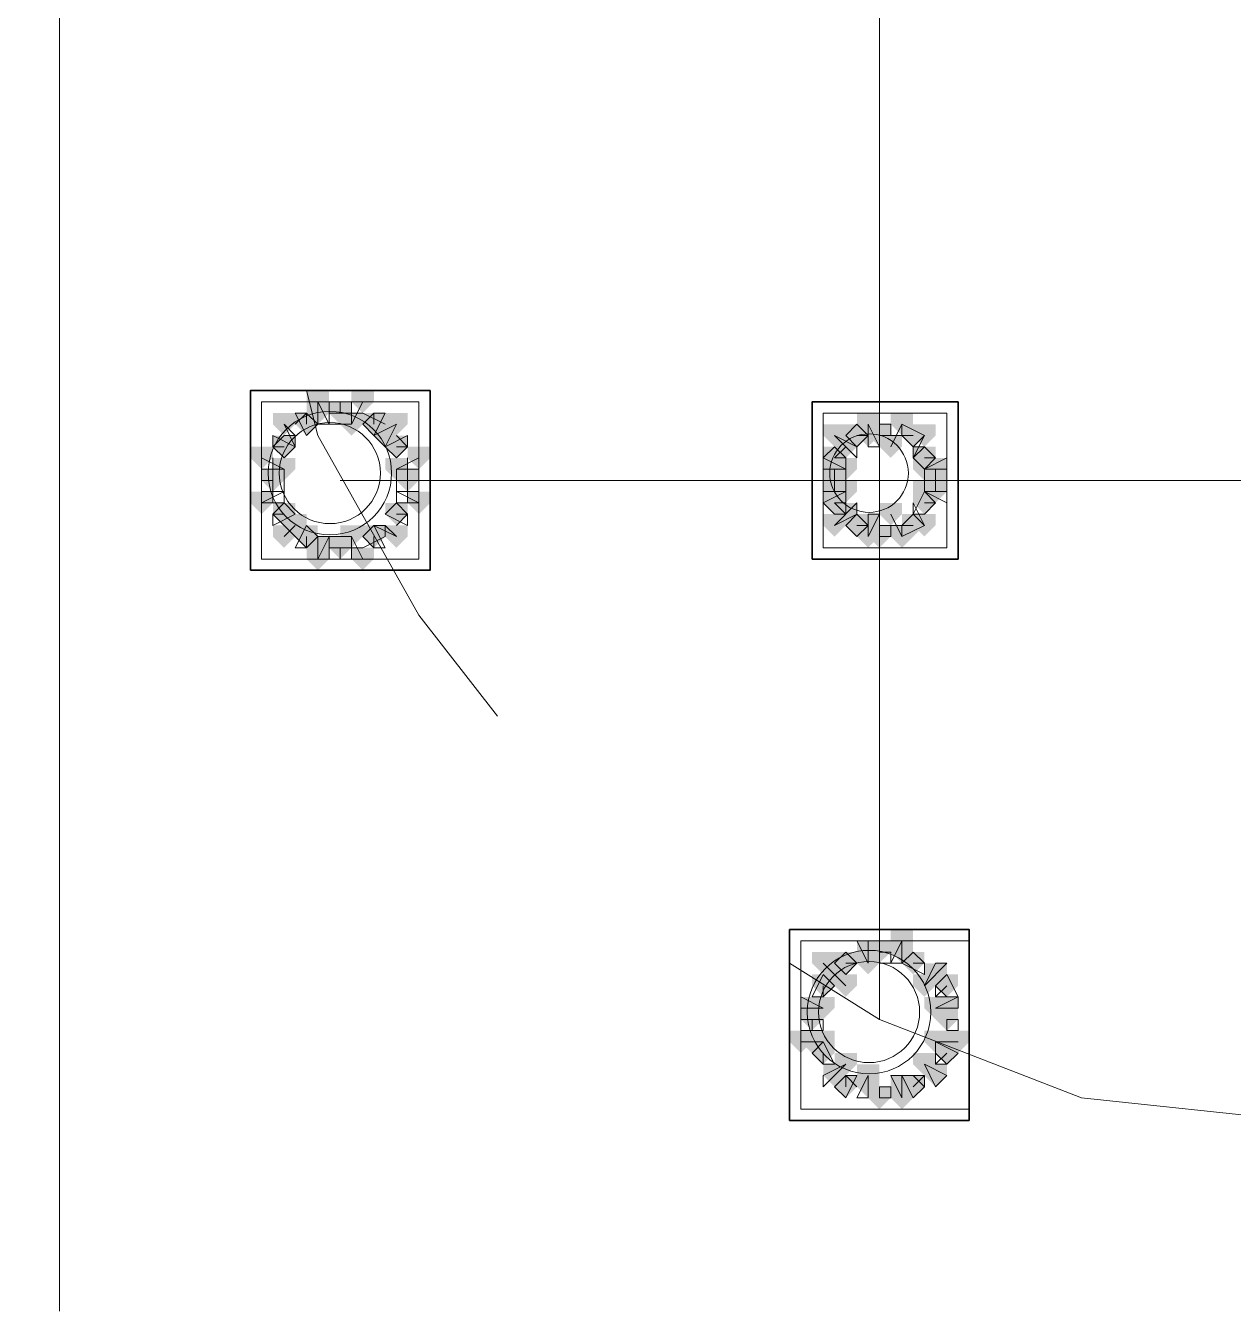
# Model space of a CAD drawing. Header units: millimetres. Extents: x 2315 to 4619, y 1334 to 1897.
# Drawn here: x 3982.87 to 3989.43, y 1534.67 to 1541.67 of the extents above; entities that cross this region are included whole.
import ezdxf

# ---------------------------------------------------------------- set-up
doc = ezdxf.new("R2010")
doc.units = ezdxf.units.MM
doc.linetypes.add('PDF_IMPORT', pattern=[1, 0.8, -0.2])
for name, color, linetype, true_color in [('PDF_10', 7, 'Continuous', 0x00b85c), ('PDF_AXIS', 7, 'Continuous', 0x00b85c), ('PDF_柱构件', 7, 'Continuous', 0x00b85c), ('PDF_转运站初步方案', 7, 'Continuous', 0x00b85c)]:
    doc.layers.add(name, color=color, linetype=linetype, true_color=true_color)
doc.layers.add('PDF_中心线层', color=1, linetype='Continuous')
doc.layers.add('PDF_粗实线层', color=7, linetype='Continuous')

msp = doc.modelspace()

# ---------------------------------------------------------------- hatches: boundary and pattern name
at = {"layer": 'PDF_10', "transparency": 33554559}
for points in [[(3984.5755, 1539.6195), (3984.5144, 1539.6195), (3984.5144, 1539.5584), (3984.5755, 1539.4974), (3984.6366, 1539.5584), (3984.6366, 1539.6195)], [(3984.5755, 1539.6195), (3984.5144, 1539.6195), (3984.5144, 1539.5584), (3984.5755, 1539.4974), (3984.6366, 1539.5584), (3984.6366, 1539.6195)], [(3984.3923, 1539.5584), (3984.3312, 1539.5584), (3984.3312, 1539.4974), (3984.3923, 1539.4363), (3984.4534, 1539.4974), (3984.4534, 1539.5584)], [(3984.3923, 1539.5584), (3984.3312, 1539.5584), (3984.3312, 1539.4974), (3984.3923, 1539.4363), (3984.4534, 1539.4974), (3984.4534, 1539.5584)], [(3984.7588, 1539.5584), (3984.6977, 1539.5584), (3984.6977, 1539.4974), (3984.7588, 1539.4363), (3984.8198, 1539.4974), (3984.8198, 1539.5584)], [(3984.7588, 1539.5584), (3984.6977, 1539.5584), (3984.6977, 1539.4974), (3984.7588, 1539.4363), (3984.8198, 1539.4974), (3984.8198, 1539.5584)], [(3987.3852, 1539.4974), (3987.3242, 1539.4974), (3987.3242, 1539.4363), (3987.3852, 1539.3752), (3987.4463, 1539.4363), (3987.4463, 1539.4974)], [(3987.3852, 1539.4974), (3987.3242, 1539.4974), (3987.3242, 1539.4363), (3987.3852, 1539.3752), (3987.4463, 1539.4363), (3987.4463, 1539.4974)], [(3987.3852, 1539.4974), (3987.3242, 1539.4974), (3987.3242, 1539.4363), (3987.3852, 1539.3752), (3987.4463, 1539.4363), (3987.4463, 1539.4974)], [(3987.5074, 1539.4974), (3987.4463, 1539.4974), (3987.4463, 1539.4363), (3987.5074, 1539.3752), (3987.5685, 1539.4363), (3987.5685, 1539.4974)], [(3987.5074, 1539.4974), (3987.4463, 1539.4974), (3987.4463, 1539.4363), (3987.5074, 1539.3752), (3987.5685, 1539.4363), (3987.5685, 1539.4974)], [(3987.6907, 1539.4974), (3987.6296, 1539.4974), (3987.6296, 1539.4363), (3987.6907, 1539.3752), (3987.7517, 1539.4363), (3987.7517, 1539.4974)], [(3987.6907, 1539.4974), (3987.6296, 1539.4974), (3987.6296, 1539.4363), (3987.6907, 1539.3752), (3987.7517, 1539.4363), (3987.7517, 1539.4974)], [(3984.2701, 1539.4363), (3984.209, 1539.4363), (3984.209, 1539.3752), (3984.2701, 1539.3141), (3984.3312, 1539.3752), (3984.3312, 1539.4363)], [(3984.2701, 1539.4363), (3984.209, 1539.4363), (3984.209, 1539.3752), (3984.2701, 1539.3141), (3984.3312, 1539.3752), (3984.3312, 1539.4363)], [(3984.8809, 1539.4363), (3984.8198, 1539.4363), (3984.8198, 1539.3752), (3984.8809, 1539.3141), (3984.942, 1539.3752), (3984.942, 1539.4363)], [(3984.8809, 1539.4363), (3984.8198, 1539.4363), (3984.8198, 1539.3752), (3984.8809, 1539.3141), (3984.942, 1539.3752), (3984.942, 1539.4363)], [(3987.2631, 1539.3752), (3987.202, 1539.3752), (3987.202, 1539.3141), (3987.2631, 1539.253), (3987.3242, 1539.3141), (3987.3242, 1539.3752)], [(3987.2631, 1539.3752), (3987.202, 1539.3752), (3987.202, 1539.3141), (3987.2631, 1539.253), (3987.3242, 1539.3141), (3987.3242, 1539.3752)], [(3987.7517, 1539.3752), (3987.6907, 1539.3752), (3987.6907, 1539.3141), (3987.7517, 1539.253), (3987.8128, 1539.3141), (3987.8128, 1539.3752)], [(3987.7517, 1539.3752), (3987.6907, 1539.3752), (3987.6907, 1539.3141), (3987.7517, 1539.253), (3987.8128, 1539.3141), (3987.8128, 1539.3752)], [(3984.209, 1539.253), (3984.1479, 1539.253), (3984.1479, 1539.192), (3984.209, 1539.1309), (3984.2701, 1539.192), (3984.2701, 1539.253)], [(3984.209, 1539.253), (3984.1479, 1539.253), (3984.1479, 1539.192), (3984.209, 1539.1309), (3984.2701, 1539.192), (3984.2701, 1539.253)], [(3984.942, 1539.253), (3984.8809, 1539.253), (3984.8809, 1539.192), (3984.942, 1539.1309), (3985.0031, 1539.192), (3985.0031, 1539.253)], [(3984.942, 1539.253), (3984.8809, 1539.253), (3984.8809, 1539.192), (3984.942, 1539.1309), (3985.0031, 1539.192), (3985.0031, 1539.253)], [(3984.942, 1539.253), (3984.8809, 1539.253), (3984.8809, 1539.192), (3984.942, 1539.1309), (3985.0031, 1539.192), (3985.0031, 1539.253)], [(3987.2631, 1539.253), (3987.202, 1539.253), (3987.202, 1539.192), (3987.2631, 1539.1309), (3987.3242, 1539.192), (3987.3242, 1539.253)], [(3987.2631, 1539.253), (3987.202, 1539.253), (3987.202, 1539.192), (3987.2631, 1539.1309), (3987.3242, 1539.192), (3987.3242, 1539.253)], [(3987.8128, 1539.253), (3987.7517, 1539.253), (3987.7517, 1539.192), (3987.8128, 1539.1309), (3987.8739, 1539.192), (3987.8739, 1539.253)], [(3987.8128, 1539.253), (3987.7517, 1539.253), (3987.7517, 1539.192), (3987.8128, 1539.1309), (3987.8739, 1539.192), (3987.8739, 1539.253)], [(3987.2631, 1539.1309), (3987.202, 1539.1309), (3987.202, 1539.0698), (3987.2631, 1539.0087), (3987.3242, 1539.0698), (3987.3242, 1539.1309)], [(3987.2631, 1539.1309), (3987.202, 1539.1309), (3987.202, 1539.0698), (3987.2631, 1539.0087), (3987.3242, 1539.0698), (3987.3242, 1539.1309)], [(3987.7517, 1539.1309), (3987.6907, 1539.1309), (3987.6907, 1539.0698), (3987.7517, 1539.0087), (3987.8128, 1539.0698), (3987.8128, 1539.1309)], [(3987.7517, 1539.1309), (3987.6907, 1539.1309), (3987.6907, 1539.0698), (3987.7517, 1539.0087), (3987.8128, 1539.0698), (3987.8128, 1539.1309)], [(3984.2701, 1539.0698), (3984.209, 1539.0698), (3984.209, 1539.0087), (3984.2701, 1538.9476), (3984.3312, 1539.0087), (3984.3312, 1539.0698)], [(3984.2701, 1539.0698), (3984.209, 1539.0698), (3984.209, 1539.0087), (3984.2701, 1538.9476), (3984.3312, 1539.0087), (3984.3312, 1539.0698)], [(3984.8809, 1539.0698), (3984.8198, 1539.0698), (3984.8198, 1539.0087), (3984.8809, 1538.9476), (3984.942, 1539.0087), (3984.942, 1539.0698)], [(3984.8809, 1539.0698), (3984.8198, 1539.0698), (3984.8198, 1539.0087), (3984.8809, 1538.9476), (3984.942, 1539.0087), (3984.942, 1539.0698)], [(3987.3852, 1539.0087), (3987.3242, 1539.0087), (3987.3242, 1538.9476), (3987.3852, 1538.8866), (3987.4463, 1538.9476), (3987.4463, 1539.0087)], [(3987.3852, 1539.0087), (3987.3242, 1539.0087), (3987.3242, 1538.9476), (3987.3852, 1538.8866), (3987.4463, 1538.9476), (3987.4463, 1539.0087)], [(3987.3852, 1539.0087), (3987.3242, 1539.0087), (3987.3242, 1538.9476), (3987.3852, 1538.8866), (3987.4463, 1538.9476), (3987.4463, 1539.0087)], [(3987.6907, 1539.0087), (3987.6296, 1539.0087), (3987.6296, 1538.9476), (3987.6907, 1538.8866), (3987.7517, 1538.9476), (3987.7517, 1539.0087)], [(3987.6907, 1539.0087), (3987.6296, 1539.0087), (3987.6296, 1538.9476), (3987.6907, 1538.8866), (3987.7517, 1538.9476), (3987.7517, 1539.0087)], [(3984.3923, 1538.9476), (3984.3312, 1538.9476), (3984.3312, 1538.8866), (3984.3923, 1538.8255), (3984.4534, 1538.8866), (3984.4534, 1538.9476)], [(3984.3923, 1538.9476), (3984.3312, 1538.9476), (3984.3312, 1538.8866), (3984.3923, 1538.8255), (3984.4534, 1538.8866), (3984.4534, 1538.9476)], [(3984.7588, 1538.9476), (3984.6977, 1538.9476), (3984.6977, 1538.8866), (3984.7588, 1538.8255), (3984.8198, 1538.8866), (3984.8198, 1538.9476)], [(3984.7588, 1538.9476), (3984.6977, 1538.9476), (3984.6977, 1538.8866), (3984.7588, 1538.8255), (3984.8198, 1538.8866), (3984.8198, 1538.9476)], [(3987.5074, 1538.9476), (3987.4463, 1538.9476), (3987.4463, 1538.8866), (3987.5074, 1538.8255), (3987.5685, 1538.8866), (3987.5685, 1538.9476)], [(3987.5074, 1538.9476), (3987.4463, 1538.9476), (3987.4463, 1538.8866), (3987.5074, 1538.8255), (3987.5685, 1538.8866), (3987.5685, 1538.9476)], [(3984.5755, 1538.8866), (3984.5144, 1538.8866), (3984.5144, 1538.8255), (3984.5755, 1538.7644), (3984.6366, 1538.8255), (3984.6366, 1538.8866)], [(3984.5755, 1538.8866), (3984.5144, 1538.8866), (3984.5144, 1538.8255), (3984.5755, 1538.7644), (3984.6366, 1538.8255), (3984.6366, 1538.8866)], [(3987.5074, 1536.6876), (3987.4463, 1536.6876), (3987.4463, 1536.6265), (3987.5074, 1536.5655), (3987.5685, 1536.6265), (3987.5685, 1536.6876)], [(3987.5074, 1536.6876), (3987.4463, 1536.6876), (3987.4463, 1536.6265), (3987.5074, 1536.5655), (3987.5685, 1536.6265), (3987.5685, 1536.6876)], [(3987.3242, 1536.6265), (3987.2631, 1536.6265), (3987.2631, 1536.5655), (3987.3242, 1536.5044), (3987.3852, 1536.5655), (3987.3852, 1536.6265)], [(3987.3242, 1536.6265), (3987.2631, 1536.6265), (3987.2631, 1536.5655), (3987.3242, 1536.5044), (3987.3852, 1536.5655), (3987.3852, 1536.6265)], [(3987.3242, 1536.6265), (3987.2631, 1536.6265), (3987.2631, 1536.5655), (3987.3242, 1536.5044), (3987.3852, 1536.5655), (3987.3852, 1536.6265)], [(3987.6907, 1536.6265), (3987.6296, 1536.6265), (3987.6296, 1536.5655), (3987.6907, 1536.5044), (3987.7517, 1536.5655), (3987.7517, 1536.6265)], [(3987.6907, 1536.6265), (3987.6296, 1536.6265), (3987.6296, 1536.5655), (3987.6907, 1536.5044), (3987.7517, 1536.5655), (3987.7517, 1536.6265)], [(3987.202, 1536.5044), (3987.1409, 1536.5044), (3987.1409, 1536.4433), (3987.202, 1536.3822), (3987.2631, 1536.4433), (3987.2631, 1536.5044)], [(3987.202, 1536.5044), (3987.1409, 1536.5044), (3987.1409, 1536.4433), (3987.202, 1536.3822), (3987.2631, 1536.4433), (3987.2631, 1536.5044)], [(3987.8739, 1536.5044), (3987.8128, 1536.5044), (3987.8128, 1536.4433), (3987.8739, 1536.3822), (3987.935, 1536.4433), (3987.935, 1536.5044)], [(3987.8739, 1536.5044), (3987.8128, 1536.5044), (3987.8128, 1536.4433), (3987.8739, 1536.3822), (3987.935, 1536.4433), (3987.935, 1536.5044)], [(3987.1409, 1536.3211), (3987.0798, 1536.3211), (3987.0798, 1536.2601), (3987.1409, 1536.199), (3987.202, 1536.2601), (3987.202, 1536.3211)], [(3987.1409, 1536.3211), (3987.0798, 1536.3211), (3987.0798, 1536.2601), (3987.1409, 1536.199), (3987.202, 1536.2601), (3987.202, 1536.3211)], [(3987.8739, 1536.3211), (3987.8128, 1536.3211), (3987.8128, 1536.2601), (3987.8739, 1536.199), (3987.935, 1536.2601), (3987.935, 1536.3211)], [(3987.8739, 1536.3211), (3987.8128, 1536.3211), (3987.8128, 1536.2601), (3987.8739, 1536.199), (3987.935, 1536.2601), (3987.935, 1536.3211)], [(3987.202, 1536.1379), (3987.1409, 1536.1379), (3987.1409, 1536.0768), (3987.202, 1536.0157), (3987.2631, 1536.0768), (3987.2631, 1536.1379)], [(3987.202, 1536.1379), (3987.1409, 1536.1379), (3987.1409, 1536.0768), (3987.202, 1536.0157), (3987.2631, 1536.0768), (3987.2631, 1536.1379)], [(3987.8739, 1536.1379), (3987.8128, 1536.1379), (3987.8128, 1536.0768), (3987.8739, 1536.0157), (3987.935, 1536.0768), (3987.935, 1536.1379)], [(3987.8739, 1536.1379), (3987.8128, 1536.1379), (3987.8128, 1536.0768), (3987.8739, 1536.0157), (3987.935, 1536.0768), (3987.935, 1536.1379)], [(3987.3242, 1535.9547), (3987.2631, 1535.9547), (3987.2631, 1535.8936), (3987.3242, 1535.8325), (3987.3852, 1535.8936), (3987.3852, 1535.9547)], [(3987.3242, 1535.9547), (3987.2631, 1535.9547), (3987.2631, 1535.8936), (3987.3242, 1535.8325), (3987.3852, 1535.8936), (3987.3852, 1535.9547)], [(3987.6907, 1535.9547), (3987.6296, 1535.9547), (3987.6296, 1535.8936), (3987.6907, 1535.8325), (3987.7517, 1535.8936), (3987.7517, 1535.9547)], [(3987.6907, 1535.9547), (3987.6296, 1535.9547), (3987.6296, 1535.8936), (3987.6907, 1535.8325), (3987.7517, 1535.8936), (3987.7517, 1535.9547)], [(3987.5074, 1535.8936), (3987.4463, 1535.8936), (3987.4463, 1535.8325), (3987.5074, 1535.7714), (3987.5685, 1535.8325), (3987.5685, 1535.8936)], [(3987.5074, 1535.8936), (3987.4463, 1535.8936), (3987.4463, 1535.8325), (3987.5074, 1535.7714), (3987.5685, 1535.8325), (3987.5685, 1535.8936)]]:
    msp.add_hatch(color=256, dxfattribs=at).paths.add_polyline_path(points)
at = {"layer": 'PDF_柱构件', "transparency": 33554559}
for points in [[(3984.4534, 1539.6806), (3984.3923, 1539.6806), (3984.3923, 1539.6195), (3984.4534, 1539.5584), (3984.5144, 1539.6195), (3984.5144, 1539.6806)], [(3984.4534, 1539.6195), (3984.3923, 1539.6195), (3984.3923, 1539.5584), (3984.4534, 1539.4974), (3984.5144, 1539.5584), (3984.5144, 1539.6195)], [(3984.6977, 1539.6806), (3984.6366, 1539.6806), (3984.6366, 1539.6195), (3984.6977, 1539.5584), (3984.7588, 1539.6195), (3984.7588, 1539.6806)], [(3984.2701, 1539.5584), (3984.209, 1539.5584), (3984.209, 1539.4974), (3984.2701, 1539.4363), (3984.3312, 1539.4974), (3984.3312, 1539.5584)], [(3984.6366, 1539.5584), (3984.5755, 1539.5584), (3984.5755, 1539.4974), (3984.6366, 1539.4363), (3984.6977, 1539.4974), (3984.6977, 1539.5584)], [(3984.8809, 1539.5584), (3984.8198, 1539.5584), (3984.8198, 1539.4974), (3984.8809, 1539.4363), (3984.942, 1539.4974), (3984.942, 1539.5584)], [(3987.4463, 1539.5584), (3987.3852, 1539.5584), (3987.3852, 1539.4974), (3987.4463, 1539.4363), (3987.5074, 1539.4974), (3987.5074, 1539.5584)], [(3987.6296, 1539.5584), (3987.5685, 1539.5584), (3987.5685, 1539.4974), (3987.6296, 1539.4363), (3987.6907, 1539.4974), (3987.6907, 1539.5584)], [(3984.8198, 1539.4974), (3984.7588, 1539.4974), (3984.7588, 1539.4363), (3984.8198, 1539.3752), (3984.8809, 1539.4363), (3984.8809, 1539.4974)], [(3987.2631, 1539.4974), (3987.202, 1539.4974), (3987.202, 1539.4363), (3987.2631, 1539.3752), (3987.3242, 1539.4363), (3987.3242, 1539.4974)], [(3987.4463, 1539.4974), (3987.3852, 1539.4974), (3987.3852, 1539.4363), (3987.4463, 1539.3752), (3987.5074, 1539.4363), (3987.5074, 1539.4974)], [(3987.7517, 1539.4974), (3987.6907, 1539.4974), (3987.6907, 1539.4363), (3987.7517, 1539.3752), (3987.8128, 1539.4363), (3987.8128, 1539.4974)], [(3987.3242, 1539.4363), (3987.2631, 1539.4363), (3987.2631, 1539.3752), (3987.3242, 1539.3141), (3987.3852, 1539.3752), (3987.3852, 1539.4363)], [(3987.5685, 1539.4363), (3987.5074, 1539.4363), (3987.5074, 1539.3752), (3987.5685, 1539.3141), (3987.6296, 1539.3752), (3987.6296, 1539.4363)], [(3984.1479, 1539.3752), (3984.0869, 1539.3752), (3984.0869, 1539.3141), (3984.1479, 1539.253), (3984.209, 1539.3141), (3984.209, 1539.3752)], [(3985.0031, 1539.3752), (3984.942, 1539.3752), (3984.942, 1539.3141), (3985.0031, 1539.253), (3985.0642, 1539.3141), (3985.0642, 1539.3752)], [(3984.2701, 1539.3141), (3984.209, 1539.3141), (3984.209, 1539.253), (3984.2701, 1539.192), (3984.3312, 1539.253), (3984.3312, 1539.3141)], [(3984.8809, 1539.3141), (3984.8198, 1539.3141), (3984.8198, 1539.253), (3984.8809, 1539.192), (3984.942, 1539.253), (3984.942, 1539.3141)], [(3987.2631, 1539.3141), (3987.202, 1539.3141), (3987.202, 1539.253), (3987.2631, 1539.192), (3987.3242, 1539.253), (3987.3242, 1539.3141)], [(3987.3242, 1539.3141), (3987.2631, 1539.3141), (3987.2631, 1539.253), (3987.3242, 1539.192), (3987.3852, 1539.253), (3987.3852, 1539.3141)], [(3987.7517, 1539.3141), (3987.6907, 1539.3141), (3987.6907, 1539.253), (3987.7517, 1539.192), (3987.8128, 1539.253), (3987.8128, 1539.3141)], [(3987.8128, 1539.3141), (3987.7517, 1539.3141), (3987.7517, 1539.253), (3987.8128, 1539.192), (3987.8739, 1539.253), (3987.8739, 1539.3141)], [(3984.1479, 1539.1309), (3984.0869, 1539.1309), (3984.0869, 1539.0698), (3984.1479, 1539.0087), (3984.209, 1539.0698), (3984.209, 1539.1309)], [(3985.0031, 1539.1309), (3984.942, 1539.1309), (3984.942, 1539.0698), (3985.0031, 1539.0087), (3985.0642, 1539.0698), (3985.0642, 1539.1309)], [(3987.2631, 1539.192), (3987.202, 1539.192), (3987.202, 1539.1309), (3987.2631, 1539.0698), (3987.3242, 1539.1309), (3987.3242, 1539.192)], [(3987.3242, 1539.192), (3987.2631, 1539.192), (3987.2631, 1539.1309), (3987.3242, 1539.0698), (3987.3852, 1539.1309), (3987.3852, 1539.192)], [(3987.7517, 1539.192), (3987.6907, 1539.192), (3987.6907, 1539.1309), (3987.7517, 1539.0698), (3987.8128, 1539.1309), (3987.8128, 1539.192)], [(3987.8128, 1539.192), (3987.7517, 1539.192), (3987.7517, 1539.1309), (3987.8128, 1539.0698), (3987.8739, 1539.1309), (3987.8739, 1539.192)], [(3987.3242, 1539.0698), (3987.2631, 1539.0698), (3987.2631, 1539.0087), (3987.3242, 1538.9476), (3987.3852, 1539.0087), (3987.3852, 1539.0698)], [(3987.5685, 1539.0698), (3987.5074, 1539.0698), (3987.5074, 1539.0087), (3987.5685, 1538.9476), (3987.6296, 1539.0087), (3987.6296, 1539.0698)], [(3984.3312, 1539.0087), (3984.2701, 1539.0087), (3984.2701, 1538.9476), (3984.3312, 1538.8866), (3984.3923, 1538.9476), (3984.3923, 1539.0087)], [(3987.2631, 1539.0087), (3987.202, 1539.0087), (3987.202, 1538.9476), (3987.2631, 1538.8866), (3987.3242, 1538.9476), (3987.3242, 1539.0087)], [(3987.4463, 1539.0087), (3987.3852, 1539.0087), (3987.3852, 1538.9476), (3987.4463, 1538.8866), (3987.5074, 1538.9476), (3987.5074, 1539.0087)], [(3987.7517, 1539.0087), (3987.6907, 1539.0087), (3987.6907, 1538.9476), (3987.7517, 1538.8866), (3987.8128, 1538.9476), (3987.8128, 1539.0087)], [(3984.2701, 1538.9476), (3984.209, 1538.9476), (3984.209, 1538.8866), (3984.2701, 1538.8255), (3984.3312, 1538.8866), (3984.3312, 1538.9476)], [(3984.6366, 1538.9476), (3984.5755, 1538.9476), (3984.5755, 1538.8866), (3984.6366, 1538.8255), (3984.6977, 1538.8866), (3984.6977, 1538.9476)], [(3984.8809, 1538.9476), (3984.8198, 1538.9476), (3984.8198, 1538.8866), (3984.8809, 1538.8255), (3984.942, 1538.8866), (3984.942, 1538.9476)], [(3987.4463, 1538.9476), (3987.3852, 1538.9476), (3987.3852, 1538.8866), (3987.4463, 1538.8255), (3987.5074, 1538.8866), (3987.5074, 1538.9476)], [(3987.6296, 1538.9476), (3987.5685, 1538.9476), (3987.5685, 1538.8866), (3987.6296, 1538.8255), (3987.6907, 1538.8866), (3987.6907, 1538.9476)], [(3984.4534, 1538.8866), (3984.3923, 1538.8866), (3984.3923, 1538.8255), (3984.4534, 1538.7644), (3984.5144, 1538.8255), (3984.5144, 1538.8866)], [(3984.4534, 1538.8255), (3984.3923, 1538.8255), (3984.3923, 1538.7644), (3984.4534, 1538.7033), (3984.5144, 1538.7644), (3984.5144, 1538.8255)], [(3984.6977, 1538.8255), (3984.6366, 1538.8255), (3984.6366, 1538.7644), (3984.6977, 1538.7033), (3984.7588, 1538.7644), (3984.7588, 1538.8255)], [(3987.6296, 1536.7487), (3987.5685, 1536.7487), (3987.5685, 1536.6876), (3987.6296, 1536.6265), (3987.6907, 1536.6876), (3987.6907, 1536.7487)], [(3987.4463, 1536.6876), (3987.3852, 1536.6876), (3987.3852, 1536.6265), (3987.4463, 1536.5655), (3987.5074, 1536.6265), (3987.5074, 1536.6876)], [(3987.6296, 1536.6876), (3987.5685, 1536.6876), (3987.5685, 1536.6265), (3987.6296, 1536.5655), (3987.6907, 1536.6265), (3987.6907, 1536.6876)], [(3987.202, 1536.6265), (3987.1409, 1536.6265), (3987.1409, 1536.5655), (3987.202, 1536.5044), (3987.2631, 1536.5655), (3987.2631, 1536.6265)], [(3987.4463, 1536.6265), (3987.3852, 1536.6265), (3987.3852, 1536.5655), (3987.4463, 1536.5044), (3987.5074, 1536.5655), (3987.5074, 1536.6265)], [(3987.2631, 1536.5655), (3987.202, 1536.5655), (3987.202, 1536.5044), (3987.2631, 1536.4433), (3987.3242, 1536.5044), (3987.3242, 1536.5655)], [(3987.8128, 1536.5655), (3987.7517, 1536.5655), (3987.7517, 1536.5044), (3987.8128, 1536.4433), (3987.8739, 1536.5044), (3987.8739, 1536.5655)], [(3987.3242, 1536.5044), (3987.2631, 1536.5044), (3987.2631, 1536.4433), (3987.3242, 1536.3822), (3987.3852, 1536.4433), (3987.3852, 1536.5044)], [(3987.7517, 1536.5044), (3987.6907, 1536.5044), (3987.6907, 1536.4433), (3987.7517, 1536.3822), (3987.8128, 1536.4433), (3987.8128, 1536.5044)], [(3987.1409, 1536.3822), (3987.0798, 1536.3822), (3987.0798, 1536.3211), (3987.1409, 1536.2601), (3987.202, 1536.3211), (3987.202, 1536.3822)], [(3987.202, 1536.3822), (3987.1409, 1536.3822), (3987.1409, 1536.3211), (3987.202, 1536.2601), (3987.2631, 1536.3211), (3987.2631, 1536.3822)], [(3987.8128, 1536.3822), (3987.7517, 1536.3822), (3987.7517, 1536.3211), (3987.8128, 1536.2601), (3987.8739, 1536.3211), (3987.8739, 1536.3822)], [(3987.8739, 1536.3822), (3987.8128, 1536.3822), (3987.8128, 1536.3211), (3987.8739, 1536.2601), (3987.935, 1536.3211), (3987.935, 1536.3822)], [(3987.0798, 1536.199), (3987.0188, 1536.199), (3987.0188, 1536.1379), (3987.0798, 1536.0768), (3987.1409, 1536.1379), (3987.1409, 1536.199)], [(3987.1409, 1536.199), (3987.0798, 1536.199), (3987.0798, 1536.1379), (3987.1409, 1536.0768), (3987.202, 1536.1379), (3987.202, 1536.199)], [(3987.202, 1536.199), (3987.1409, 1536.199), (3987.1409, 1536.1379), (3987.202, 1536.0768), (3987.2631, 1536.1379), (3987.2631, 1536.199)], [(3987.8128, 1536.199), (3987.7517, 1536.199), (3987.7517, 1536.1379), (3987.8128, 1536.0768), (3987.8739, 1536.1379), (3987.8739, 1536.199)], [(3987.8739, 1536.199), (3987.8128, 1536.199), (3987.8128, 1536.1379), (3987.8739, 1536.0768), (3987.935, 1536.1379), (3987.935, 1536.199)], [(3987.935, 1536.199), (3987.8739, 1536.199), (3987.8739, 1536.1379), (3987.935, 1536.0768), (3987.9961, 1536.1379), (3987.9961, 1536.199)], [(3987.3242, 1536.0768), (3987.2631, 1536.0768), (3987.2631, 1536.0157), (3987.3242, 1535.9547), (3987.3852, 1536.0157), (3987.3852, 1536.0768)], [(3987.7517, 1536.0768), (3987.6907, 1536.0768), (3987.6907, 1536.0157), (3987.7517, 1535.9547), (3987.8128, 1536.0157), (3987.8128, 1536.0768)], [(3987.2631, 1536.0157), (3987.202, 1536.0157), (3987.202, 1535.9547), (3987.2631, 1535.8936), (3987.3242, 1535.9547), (3987.3242, 1536.0157)], [(3987.4463, 1536.0157), (3987.3852, 1536.0157), (3987.3852, 1535.9547), (3987.4463, 1535.8936), (3987.5074, 1535.9547), (3987.5074, 1536.0157)], [(3987.8128, 1536.0157), (3987.7517, 1536.0157), (3987.7517, 1535.9547), (3987.8128, 1535.8936), (3987.8739, 1535.9547), (3987.8739, 1536.0157)], [(3987.4463, 1535.9547), (3987.3852, 1535.9547), (3987.3852, 1535.8936), (3987.4463, 1535.8325), (3987.5074, 1535.8936), (3987.5074, 1535.9547)], [(3987.6296, 1535.9547), (3987.5685, 1535.9547), (3987.5685, 1535.8936), (3987.6296, 1535.8325), (3987.6907, 1535.8936), (3987.6907, 1535.9547)], [(3987.6296, 1535.8936), (3987.5685, 1535.8936), (3987.5685, 1535.8325), (3987.6296, 1535.7714), (3987.6907, 1535.8325), (3987.6907, 1535.8936)]]:
    msp.add_hatch(color=256, dxfattribs=at).paths.add_polyline_path(points)
at = {"layer": 'PDF_转运站初步方案', "transparency": 33554559}
for points in [[(3984.5755, 1539.6195), (3984.5144, 1539.6195), (3984.5144, 1539.5584), (3984.5755, 1539.4974), (3984.6366, 1539.5584), (3984.6366, 1539.6195)], [(3984.5755, 1539.6195), (3984.5144, 1539.6195), (3984.5144, 1539.5584), (3984.5755, 1539.4974), (3984.6366, 1539.5584), (3984.6366, 1539.6195)], [(3984.3923, 1539.5584), (3984.3312, 1539.5584), (3984.3312, 1539.4974), (3984.3923, 1539.4363), (3984.4534, 1539.4974), (3984.4534, 1539.5584)], [(3984.3923, 1539.5584), (3984.3312, 1539.5584), (3984.3312, 1539.4974), (3984.3923, 1539.4363), (3984.4534, 1539.4974), (3984.4534, 1539.5584)], [(3984.7588, 1539.5584), (3984.6977, 1539.5584), (3984.6977, 1539.4974), (3984.7588, 1539.4363), (3984.8198, 1539.4974), (3984.8198, 1539.5584)], [(3984.7588, 1539.5584), (3984.6977, 1539.5584), (3984.6977, 1539.4974), (3984.7588, 1539.4363), (3984.8198, 1539.4974), (3984.8198, 1539.5584)], [(3987.3852, 1539.4974), (3987.3242, 1539.4974), (3987.3242, 1539.4363), (3987.3852, 1539.3752), (3987.4463, 1539.4363), (3987.4463, 1539.4974)], [(3987.3852, 1539.4974), (3987.3242, 1539.4974), (3987.3242, 1539.4363), (3987.3852, 1539.3752), (3987.4463, 1539.4363), (3987.4463, 1539.4974)], [(3987.5074, 1539.4974), (3987.4463, 1539.4974), (3987.4463, 1539.4363), (3987.5074, 1539.3752), (3987.5685, 1539.4363), (3987.5685, 1539.4974)], [(3987.5074, 1539.4974), (3987.4463, 1539.4974), (3987.4463, 1539.4363), (3987.5074, 1539.3752), (3987.5685, 1539.4363), (3987.5685, 1539.4974)], [(3987.6907, 1539.4974), (3987.6296, 1539.4974), (3987.6296, 1539.4363), (3987.6907, 1539.3752), (3987.7517, 1539.4363), (3987.7517, 1539.4974)], [(3987.6907, 1539.4974), (3987.6296, 1539.4974), (3987.6296, 1539.4363), (3987.6907, 1539.3752), (3987.7517, 1539.4363), (3987.7517, 1539.4974)], [(3984.2701, 1539.4363), (3984.209, 1539.4363), (3984.209, 1539.3752), (3984.2701, 1539.3141), (3984.3312, 1539.3752), (3984.3312, 1539.4363)], [(3984.2701, 1539.4363), (3984.209, 1539.4363), (3984.209, 1539.3752), (3984.2701, 1539.3141), (3984.3312, 1539.3752), (3984.3312, 1539.4363)], [(3984.8809, 1539.4363), (3984.8198, 1539.4363), (3984.8198, 1539.3752), (3984.8809, 1539.3141), (3984.942, 1539.3752), (3984.942, 1539.4363)], [(3984.8809, 1539.4363), (3984.8198, 1539.4363), (3984.8198, 1539.3752), (3984.8809, 1539.3141), (3984.942, 1539.3752), (3984.942, 1539.4363)], [(3987.2631, 1539.3752), (3987.202, 1539.3752), (3987.202, 1539.3141), (3987.2631, 1539.253), (3987.3242, 1539.3141), (3987.3242, 1539.3752)], [(3987.2631, 1539.3752), (3987.202, 1539.3752), (3987.202, 1539.3141), (3987.2631, 1539.253), (3987.3242, 1539.3141), (3987.3242, 1539.3752)], [(3987.7517, 1539.3752), (3987.6907, 1539.3752), (3987.6907, 1539.3141), (3987.7517, 1539.253), (3987.8128, 1539.3141), (3987.8128, 1539.3752)], [(3987.7517, 1539.3752), (3987.6907, 1539.3752), (3987.6907, 1539.3141), (3987.7517, 1539.253), (3987.8128, 1539.3141), (3987.8128, 1539.3752)], [(3984.209, 1539.253), (3984.1479, 1539.253), (3984.1479, 1539.192), (3984.209, 1539.1309), (3984.2701, 1539.192), (3984.2701, 1539.253)], [(3984.209, 1539.253), (3984.1479, 1539.253), (3984.1479, 1539.192), (3984.209, 1539.1309), (3984.2701, 1539.192), (3984.2701, 1539.253)], [(3984.942, 1539.253), (3984.8809, 1539.253), (3984.8809, 1539.192), (3984.942, 1539.1309), (3985.0031, 1539.192), (3985.0031, 1539.253)], [(3984.942, 1539.253), (3984.8809, 1539.253), (3984.8809, 1539.192), (3984.942, 1539.1309), (3985.0031, 1539.192), (3985.0031, 1539.253)], [(3987.2631, 1539.253), (3987.202, 1539.253), (3987.202, 1539.192), (3987.2631, 1539.1309), (3987.3242, 1539.192), (3987.3242, 1539.253)], [(3987.2631, 1539.253), (3987.202, 1539.253), (3987.202, 1539.192), (3987.2631, 1539.1309), (3987.3242, 1539.192), (3987.3242, 1539.253)], [(3987.8128, 1539.253), (3987.7517, 1539.253), (3987.7517, 1539.192), (3987.8128, 1539.1309), (3987.8739, 1539.192), (3987.8739, 1539.253)], [(3987.8128, 1539.253), (3987.7517, 1539.253), (3987.7517, 1539.192), (3987.8128, 1539.1309), (3987.8739, 1539.192), (3987.8739, 1539.253)], [(3987.2631, 1539.1309), (3987.202, 1539.1309), (3987.202, 1539.0698), (3987.2631, 1539.0087), (3987.3242, 1539.0698), (3987.3242, 1539.1309)], [(3987.2631, 1539.1309), (3987.202, 1539.1309), (3987.202, 1539.0698), (3987.2631, 1539.0087), (3987.3242, 1539.0698), (3987.3242, 1539.1309)], [(3987.7517, 1539.1309), (3987.6907, 1539.1309), (3987.6907, 1539.0698), (3987.7517, 1539.0087), (3987.8128, 1539.0698), (3987.8128, 1539.1309)], [(3987.7517, 1539.1309), (3987.6907, 1539.1309), (3987.6907, 1539.0698), (3987.7517, 1539.0087), (3987.8128, 1539.0698), (3987.8128, 1539.1309)], [(3984.2701, 1539.0698), (3984.209, 1539.0698), (3984.209, 1539.0087), (3984.2701, 1538.9476), (3984.3312, 1539.0087), (3984.3312, 1539.0698)], [(3984.2701, 1539.0698), (3984.209, 1539.0698), (3984.209, 1539.0087), (3984.2701, 1538.9476), (3984.3312, 1539.0087), (3984.3312, 1539.0698)], [(3984.8809, 1539.0698), (3984.8198, 1539.0698), (3984.8198, 1539.0087), (3984.8809, 1538.9476), (3984.942, 1539.0087), (3984.942, 1539.0698)], [(3984.8809, 1539.0698), (3984.8198, 1539.0698), (3984.8198, 1539.0087), (3984.8809, 1538.9476), (3984.942, 1539.0087), (3984.942, 1539.0698)], [(3987.3852, 1539.0087), (3987.3242, 1539.0087), (3987.3242, 1538.9476), (3987.3852, 1538.8866), (3987.4463, 1538.9476), (3987.4463, 1539.0087)], [(3987.3852, 1539.0087), (3987.3242, 1539.0087), (3987.3242, 1538.9476), (3987.3852, 1538.8866), (3987.4463, 1538.9476), (3987.4463, 1539.0087)], [(3987.6907, 1539.0087), (3987.6296, 1539.0087), (3987.6296, 1538.9476), (3987.6907, 1538.8866), (3987.7517, 1538.9476), (3987.7517, 1539.0087)], [(3987.6907, 1539.0087), (3987.6296, 1539.0087), (3987.6296, 1538.9476), (3987.6907, 1538.8866), (3987.7517, 1538.9476), (3987.7517, 1539.0087)], [(3984.3923, 1538.9476), (3984.3312, 1538.9476), (3984.3312, 1538.8866), (3984.3923, 1538.8255), (3984.4534, 1538.8866), (3984.4534, 1538.9476)], [(3984.3923, 1538.9476), (3984.3312, 1538.9476), (3984.3312, 1538.8866), (3984.3923, 1538.8255), (3984.4534, 1538.8866), (3984.4534, 1538.9476)], [(3984.7588, 1538.9476), (3984.6977, 1538.9476), (3984.6977, 1538.8866), (3984.7588, 1538.8255), (3984.8198, 1538.8866), (3984.8198, 1538.9476)], [(3984.7588, 1538.9476), (3984.6977, 1538.9476), (3984.6977, 1538.8866), (3984.7588, 1538.8255), (3984.8198, 1538.8866), (3984.8198, 1538.9476)], [(3987.5074, 1538.9476), (3987.4463, 1538.9476), (3987.4463, 1538.8866), (3987.5074, 1538.8255), (3987.5685, 1538.8866), (3987.5685, 1538.9476)], [(3987.5074, 1538.9476), (3987.4463, 1538.9476), (3987.4463, 1538.8866), (3987.5074, 1538.8255), (3987.5685, 1538.8866), (3987.5685, 1538.9476)], [(3984.5755, 1538.8866), (3984.5144, 1538.8866), (3984.5144, 1538.8255), (3984.5755, 1538.7644), (3984.6366, 1538.8255), (3984.6366, 1538.8866)], [(3984.5755, 1538.8866), (3984.5144, 1538.8866), (3984.5144, 1538.8255), (3984.5755, 1538.7644), (3984.6366, 1538.8255), (3984.6366, 1538.8866)], [(3987.5074, 1536.6876), (3987.4463, 1536.6876), (3987.4463, 1536.6265), (3987.5074, 1536.5655), (3987.5685, 1536.6265), (3987.5685, 1536.6876)], [(3987.5074, 1536.6876), (3987.4463, 1536.6876), (3987.4463, 1536.6265), (3987.5074, 1536.5655), (3987.5685, 1536.6265), (3987.5685, 1536.6876)], [(3987.3242, 1536.6265), (3987.2631, 1536.6265), (3987.2631, 1536.5655), (3987.3242, 1536.5044), (3987.3852, 1536.5655), (3987.3852, 1536.6265)], [(3987.3242, 1536.6265), (3987.2631, 1536.6265), (3987.2631, 1536.5655), (3987.3242, 1536.5044), (3987.3852, 1536.5655), (3987.3852, 1536.6265)], [(3987.6907, 1536.6265), (3987.6296, 1536.6265), (3987.6296, 1536.5655), (3987.6907, 1536.5044), (3987.7517, 1536.5655), (3987.7517, 1536.6265)], [(3987.6907, 1536.6265), (3987.6296, 1536.6265), (3987.6296, 1536.5655), (3987.6907, 1536.5044), (3987.7517, 1536.5655), (3987.7517, 1536.6265)], [(3987.202, 1536.5044), (3987.1409, 1536.5044), (3987.1409, 1536.4433), (3987.202, 1536.3822), (3987.2631, 1536.4433), (3987.2631, 1536.5044)], [(3987.202, 1536.5044), (3987.1409, 1536.5044), (3987.1409, 1536.4433), (3987.202, 1536.3822), (3987.2631, 1536.4433), (3987.2631, 1536.5044)], [(3987.8739, 1536.5044), (3987.8128, 1536.5044), (3987.8128, 1536.4433), (3987.8739, 1536.3822), (3987.935, 1536.4433), (3987.935, 1536.5044)], [(3987.8739, 1536.5044), (3987.8128, 1536.5044), (3987.8128, 1536.4433), (3987.8739, 1536.3822), (3987.935, 1536.4433), (3987.935, 1536.5044)], [(3987.1409, 1536.3211), (3987.0798, 1536.3211), (3987.0798, 1536.2601), (3987.1409, 1536.199), (3987.202, 1536.2601), (3987.202, 1536.3211)], [(3987.1409, 1536.3211), (3987.0798, 1536.3211), (3987.0798, 1536.2601), (3987.1409, 1536.199), (3987.202, 1536.2601), (3987.202, 1536.3211)], [(3987.8739, 1536.3211), (3987.8128, 1536.3211), (3987.8128, 1536.2601), (3987.8739, 1536.199), (3987.935, 1536.2601), (3987.935, 1536.3211)], [(3987.8739, 1536.3211), (3987.8128, 1536.3211), (3987.8128, 1536.2601), (3987.8739, 1536.199), (3987.935, 1536.2601), (3987.935, 1536.3211)], [(3987.202, 1536.1379), (3987.1409, 1536.1379), (3987.1409, 1536.0768), (3987.202, 1536.0157), (3987.2631, 1536.0768), (3987.2631, 1536.1379)], [(3987.202, 1536.1379), (3987.1409, 1536.1379), (3987.1409, 1536.0768), (3987.202, 1536.0157), (3987.2631, 1536.0768), (3987.2631, 1536.1379)], [(3987.8739, 1536.1379), (3987.8128, 1536.1379), (3987.8128, 1536.0768), (3987.8739, 1536.0157), (3987.935, 1536.0768), (3987.935, 1536.1379)], [(3987.8739, 1536.1379), (3987.8128, 1536.1379), (3987.8128, 1536.0768), (3987.8739, 1536.0157), (3987.935, 1536.0768), (3987.935, 1536.1379)], [(3987.3242, 1535.9547), (3987.2631, 1535.9547), (3987.2631, 1535.8936), (3987.3242, 1535.8325), (3987.3852, 1535.8936), (3987.3852, 1535.9547)], [(3987.3242, 1535.9547), (3987.2631, 1535.9547), (3987.2631, 1535.8936), (3987.3242, 1535.8325), (3987.3852, 1535.8936), (3987.3852, 1535.9547)], [(3987.6907, 1535.9547), (3987.6296, 1535.9547), (3987.6296, 1535.8936), (3987.6907, 1535.8325), (3987.7517, 1535.8936), (3987.7517, 1535.9547)], [(3987.6907, 1535.9547), (3987.6296, 1535.9547), (3987.6296, 1535.8936), (3987.6907, 1535.8325), (3987.7517, 1535.8936), (3987.7517, 1535.9547)], [(3987.5074, 1535.8936), (3987.4463, 1535.8936), (3987.4463, 1535.8325), (3987.5074, 1535.7714), (3987.5685, 1535.8325), (3987.5685, 1535.8936)], [(3987.5074, 1535.8936), (3987.4463, 1535.8936), (3987.4463, 1535.8325), (3987.5074, 1535.7714), (3987.5685, 1535.8325), (3987.5685, 1535.8936)]]:
    msp.add_hatch(color=256, dxfattribs=at).paths.add_polyline_path(points)

# ---------------------------------------------------------------- linework, layer by layer
at = {"layer": 'PDF_10', "lineweight": 18}
for points in [[(3984.5755, 1539.5584), (3984.5755, 1539.6195)], [(3984.3923, 1539.4974), (3984.3923, 1539.5584), (3984.3312, 1539.4974)], [(3984.6366, 1539.5584), (3984.5144, 1539.5584)], [(3984.8198, 1539.4974), (3984.6977, 1539.5584)], [(3984.7588, 1539.4974), (3984.7588, 1539.5584)], [(3987.5685, 1539.4363), (3987.5074, 1539.4363), (3987.5074, 1539.4974)], [(3984.2701, 1539.4363), (3984.209, 1539.3752), (3984.2701, 1539.3752)], [(3984.8809, 1539.3752), (3984.942, 1539.3752), (3984.8809, 1539.4363)], [(3987.4463, 1539.4363), (3987.3852, 1539.4363)], [(3987.6907, 1539.4363), (3987.6296, 1539.4363), (3987.6907, 1539.4363)], [(3987.3242, 1539.3752), (3987.2631, 1539.3141), (3987.3242, 1539.3141)], [(3987.7517, 1539.3141), (3987.8128, 1539.3141), (3987.7517, 1539.3752)], [(3984.209, 1539.253), (3984.209, 1539.1309)], [(3984.942, 1539.1309), (3984.942, 1539.253)], [(3987.2631, 1539.253), (3987.2631, 1539.1309)], [(3987.8128, 1539.1309), (3987.8128, 1539.253)], [(3984.209, 1539.192), (3984.1479, 1539.192)], [(3987.2631, 1539.192), (3987.202, 1539.192)], [(3987.7517, 1539.192), (3987.8128, 1539.192)], [(3987.3242, 1539.0698), (3987.2631, 1539.0698), (3987.3242, 1539.0087)], [(3987.7517, 1539.0087), (3987.8128, 1539.0698), (3987.7517, 1539.0698)], [(3984.2701, 1539.0087), (3984.209, 1539.0087), (3984.2701, 1538.9476)], [(3984.8809, 1538.9476), (3984.942, 1539.0087), (3984.8809, 1539.0087)], [(3987.3852, 1538.9476), (3987.4463, 1538.9476)], [(3987.5074, 1538.9476), (3987.5074, 1538.8866), (3987.5685, 1538.8866)], [(3987.6907, 1538.9476), (3987.6296, 1538.9476), (3987.6907, 1538.9476)], [(3984.3312, 1538.8866), (3984.3923, 1538.8255), (3984.3923, 1538.8866)], [(3984.6977, 1538.8255), (3984.8198, 1538.8866)], [(3984.7588, 1538.8866), (3984.7588, 1538.8255)], [(3984.5144, 1538.8255), (3984.6366, 1538.8255)], [(3984.5755, 1538.8255), (3984.5755, 1538.7644)], [(3987.5074, 1536.5655), (3987.5074, 1536.6265), (3987.5685, 1536.6265)], [(3987.3242, 1536.5655), (3987.3852, 1536.5655)], [(3987.7517, 1536.5655), (3987.6907, 1536.5655), (3987.7517, 1536.5655)], [(3987.202, 1536.4433), (3987.202, 1536.3822), (3987.202, 1536.4433)], [(3987.8128, 1536.4433), (3987.8739, 1536.3822)], [(3987.8128, 1536.3822), (3987.8739, 1536.4433)], [(3987.1409, 1536.199), (3987.1409, 1536.2601), (3987.202, 1536.2601)], [(3987.935, 1536.2601), (3987.8739, 1536.2601), (3987.8739, 1536.199)], [(3987.202, 1536.0157), (3987.202, 1536.0768), (3987.202, 1536.0157)], [(3987.8739, 1536.0768), (3987.8128, 1536.0157)], [(3987.8128, 1536.0768), (3987.8739, 1536.0157)], [(3987.3852, 1535.8936), (3987.3242, 1535.9547), (3987.3242, 1535.8936)], [(3987.7517, 1535.9547), (3987.6907, 1535.8936)], [(3987.6907, 1535.9547), (3987.7517, 1535.8936)], [(3987.5685, 1535.8325), (3987.5074, 1535.8325), (3987.5074, 1535.8936)]]:
    msp.add_lwpolyline(points, dxfattribs=at)
at = {"layer": 'PDF_AXIS', "lineweight": 18}
for points in [[(3984.1479, 1538.7644), (3984.1479, 1539.6195), (3985.0031, 1539.6195), (3985.0031, 1538.7644)], [(3987.202, 1538.8255), (3987.202, 1539.5584), (3987.8739, 1539.5584), (3987.8739, 1538.8255)], [(3987.9961, 1535.7714), (3987.9961, 1536.6876), (3987.0798, 1536.6876), (3987.0798, 1535.7714)]]:
    msp.add_lwpolyline(points, close=True, dxfattribs=at)
at = {"layer": 'PDF_中心线层', "color": 5, "linetype": 'PDF_IMPORT', "lineweight": 18, "ltscale": 14.048656}
msp.add_lwpolyline([(3913.0495, 1534.672), (3983.0485, 1534.672), (3983.0485, 1561.6698), (3913.0495, 1561.6698), (3913.0495, 1534.672)], dxfattribs=at)
at = {"layer": 'PDF_中心线层', "color": 112, "lineweight": 18, "true_color": 0x00b85c}
for points in [[(3987.5074, 1547.1325), (3987.5074, 1536.2601)], [(3995.9977, 1541.6352), (3995.9977, 1541.1466), (3995.7534, 1539.986), (3995.3869, 1538.9476), (3994.715, 1537.9703), (3993.982, 1537.1763), (3993.0047, 1536.5044), (3991.9663, 1536.0157), (3990.8669, 1535.7714), (3989.7674, 1535.7103), (3988.6069, 1535.8325), (3987.5074, 1536.2601), (3987.0188, 1536.5655)], [(3985.4307, 1537.9093), (3985.0031, 1538.459), (3984.4534, 1539.4363), (3984.3923, 1539.6806)], [(3995.509, 1539.192), (3984.5755, 1539.192)]]:
    msp.add_lwpolyline(points, dxfattribs=at)
at = {"layer": 'PDF_柱构件', "lineweight": 18}
for points in [[(3984.4534, 1539.6195), (3984.5144, 1539.4974), (3984.4534, 1539.4974)], [(3984.6366, 1539.4974), (3984.5144, 1539.4974), (3984.5144, 1539.6195), (3984.6366, 1539.6195)], [(3984.6977, 1539.6195), (3984.6366, 1539.4974)], [(3984.4534, 1539.4974), (3984.3923, 1539.4363), (3984.3312, 1539.5584), (3984.3923, 1539.5584)], [(3984.7588, 1539.4363), (3984.6977, 1539.4974), (3984.7588, 1539.5584), (3984.8198, 1539.5584)], [(3984.2701, 1539.4974), (3984.3312, 1539.4363), (3984.3312, 1539.3752)], [(3984.8809, 1539.4974), (3984.8198, 1539.3752), (3984.7588, 1539.4363)], [(3987.4463, 1539.4363), (3987.3852, 1539.3752), (3987.3242, 1539.4363), (3987.3852, 1539.4974)], [(3987.4463, 1539.4974), (3987.5074, 1539.3752), (3987.4463, 1539.3752)], [(3987.5685, 1539.4363), (3987.5074, 1539.4363), (3987.5074, 1539.4974), (3987.5685, 1539.4974)], [(3987.6296, 1539.4974), (3987.5685, 1539.3752)], [(3987.6907, 1539.3752), (3987.6296, 1539.4363), (3987.6296, 1539.4974), (3987.7517, 1539.4363)], [(3984.3312, 1539.3752), (3984.2701, 1539.3141), (3984.209, 1539.3752), (3984.209, 1539.4363)], [(3984.8809, 1539.3141), (3984.8198, 1539.3752), (3984.942, 1539.4363), (3984.942, 1539.3752)], [(3987.2631, 1539.4363), (3987.3852, 1539.3752), (3987.3852, 1539.3141)], [(3987.7517, 1539.4363), (3987.6907, 1539.3141), (3987.6907, 1539.3752)], [(3987.3242, 1539.3141), (3987.3242, 1539.253), (3987.202, 1539.3141), (3987.2631, 1539.3752)], [(3987.7517, 1539.253), (3987.6907, 1539.3141), (3987.7517, 1539.3752), (3987.8128, 1539.3141)], [(3984.1479, 1539.3141), (3984.2701, 1539.253)], [(3985.0031, 1539.3141), (3984.8809, 1539.253)], [(3987.202, 1539.3141), (3987.3242, 1539.253), (3987.202, 1539.253)], [(3987.8739, 1539.253), (3987.7517, 1539.253), (3987.8739, 1539.3141)], [(3984.2701, 1539.253), (3984.2701, 1539.1309), (3984.1479, 1539.1309), (3984.1479, 1539.253)], [(3984.8809, 1539.1309), (3984.8809, 1539.253), (3985.0031, 1539.253), (3985.0031, 1539.1309)], [(3987.3242, 1539.253), (3987.3242, 1539.1309), (3987.202, 1539.1309), (3987.202, 1539.253)], [(3987.7517, 1539.1309), (3987.7517, 1539.253), (3987.8739, 1539.253), (3987.8739, 1539.1309)], [(3984.1479, 1539.0698), (3984.2701, 1539.1309), (3984.2701, 1539.0698)], [(3985.0031, 1539.0698), (3984.8809, 1539.0698), (3984.8809, 1539.1309)], [(3987.202, 1539.1309), (3987.3242, 1539.1309), (3987.202, 1539.0698)], [(3987.3242, 1539.1309), (3987.3242, 1539.0087), (3987.2631, 1539.0087), (3987.202, 1539.0698)], [(3987.6907, 1539.0087), (3987.7517, 1539.1309), (3987.8128, 1539.0698), (3987.7517, 1539.0087)], [(3987.8739, 1539.0698), (3987.7517, 1539.1309), (3987.8739, 1539.1309)], [(3984.2701, 1539.0698), (3984.3312, 1539.0087), (3984.209, 1538.9476), (3984.209, 1539.0087)], [(3984.8198, 1539.0087), (3984.8809, 1539.0698), (3984.942, 1539.0087), (3984.942, 1538.9476)], [(3987.2631, 1538.9476), (3987.3852, 1539.0698), (3987.3852, 1539.0087)], [(3987.7517, 1538.9476), (3987.6907, 1539.0087), (3987.6907, 1539.0698)], [(3987.3852, 1539.0087), (3987.4463, 1538.9476), (3987.3852, 1538.8866), (3987.3242, 1538.9476)], [(3987.4463, 1538.8866), (3987.4463, 1539.0087), (3987.5074, 1539.0087)], [(3987.6296, 1538.8866), (3987.5685, 1539.0087)], [(3987.6296, 1538.9476), (3987.6907, 1539.0087), (3987.7517, 1538.9476), (3987.6296, 1538.8866)], [(3984.2701, 1538.8866), (3984.3312, 1538.9476)], [(3984.3923, 1538.9476), (3984.4534, 1538.8866), (3984.3923, 1538.8255), (3984.3312, 1538.8255)], [(3984.6977, 1538.8866), (3984.7588, 1538.9476), (3984.8198, 1538.8255), (3984.7588, 1538.8255)], [(3984.8809, 1538.8866), (3984.7588, 1538.9476), (3984.8198, 1538.9476)], [(3987.5074, 1538.9476), (3987.5685, 1538.9476), (3987.5685, 1538.8866), (3987.5074, 1538.8866)], [(3984.4534, 1538.7644), (3984.4534, 1538.8866), (3984.5144, 1538.8866)], [(3984.5144, 1538.8866), (3984.6366, 1538.8866), (3984.6366, 1538.7644), (3984.5144, 1538.7644)], [(3984.6977, 1538.7644), (3984.6366, 1538.8866)], [(3987.3852, 1536.6876), (3987.4463, 1536.5655), (3987.4463, 1536.6876)], [(3987.6296, 1536.6876), (3987.5685, 1536.5655), (3987.6296, 1536.5655)], [(3987.3242, 1536.5044), (3987.3852, 1536.5655), (3987.3242, 1536.6265), (3987.2631, 1536.5655)], [(3987.5074, 1536.5655), (3987.5685, 1536.5655), (3987.5685, 1536.6265), (3987.5074, 1536.6265)], [(3987.6296, 1536.5655), (3987.7517, 1536.5044), (3987.7517, 1536.5655), (3987.6907, 1536.6265)], [(3987.202, 1536.5655), (3987.3242, 1536.4433)], [(3987.8128, 1536.5655), (3987.7517, 1536.4433), (3987.8739, 1536.5655)], [(3987.202, 1536.3822), (3987.2631, 1536.4433), (3987.202, 1536.5044), (3987.1409, 1536.3822)], [(3987.8128, 1536.4433), (3987.8128, 1536.3822), (3987.935, 1536.3822), (3987.8739, 1536.5044)], [(3987.0798, 1536.3211), (3987.202, 1536.3211), (3987.0798, 1536.3822)], [(3987.935, 1536.3822), (3987.8128, 1536.3211), (3987.935, 1536.3211)], [(3987.202, 1536.199), (3987.202, 1536.2601), (3987.0798, 1536.2601), (3987.0798, 1536.199)], [(3987.8739, 1536.2601), (3987.8739, 1536.199), (3987.935, 1536.199), (3987.935, 1536.2601)], [(3987.0798, 1536.1379), (3987.202, 1536.1379)], [(3987.2631, 1536.0157), (3987.202, 1536.1379), (3987.1409, 1536.0768), (3987.202, 1536.0157)], [(3987.935, 1536.1379), (3987.8128, 1536.1379)], [(3987.8128, 1536.1379), (3987.8128, 1536.0157), (3987.8739, 1536.0157), (3987.935, 1536.0768)], [(3987.202, 1535.8936), (3987.3242, 1536.0157), (3987.202, 1535.9547)], [(3987.8739, 1535.9547), (3987.7517, 1536.0157), (3987.8128, 1535.8936)], [(3987.3852, 1535.9547), (3987.3242, 1535.9547), (3987.2631, 1535.8936), (3987.3242, 1535.8325)], [(3987.4463, 1535.8325), (3987.4463, 1535.9547), (3987.3852, 1535.8325)], [(3987.6296, 1535.8325), (3987.6296, 1535.9547), (3987.5685, 1535.9547)], [(3987.7517, 1535.9547), (3987.6296, 1535.9547), (3987.6907, 1535.8325), (3987.7517, 1535.8936)], [(3987.5685, 1535.8936), (3987.5074, 1535.8936), (3987.5074, 1535.8325), (3987.5685, 1535.8325)]]:
    msp.add_lwpolyline(points, close=True, dxfattribs=at)
for points in [[(3984.6977, 1539.5584), (3984.6366, 1539.5584)], [(3984.3312, 1539.4363), (3984.2701, 1539.4363)], [(3987.6296, 1539.4363), (3987.5685, 1539.4363)], [(3987.7517, 1539.3752), (3987.6907, 1539.3752)], [(3984.209, 1539.3141), (3984.209, 1539.253)], [(3984.942, 1539.253), (3984.942, 1539.3141)], [(3984.209, 1539.1309), (3984.209, 1539.0698)], [(3984.942, 1539.0698), (3984.942, 1539.1309)], [(3987.6907, 1539.0087), (3987.7517, 1539.0087)], [(3984.2701, 1538.9476), (3984.3312, 1538.8866)], [(3984.8198, 1538.8866), (3984.8198, 1538.9476)], [(3987.5685, 1538.9476), (3987.6296, 1538.9476)], [(3984.6366, 1538.8255), (3984.6977, 1538.8255)]]:
    msp.add_lwpolyline(points, dxfattribs=at)
at = {"layer": 'PDF_粗实线层', "color": 112, "lineweight": 35, "true_color": 0x00b85c}
for points in [[(3984.0869, 1538.7033), (3984.0869, 1539.6806), (3985.0642, 1539.6806), (3985.0642, 1538.7033)], [(3987.1409, 1538.7644), (3987.935, 1538.7644), (3987.935, 1539.6195), (3987.1409, 1539.6195)], [(3987.9961, 1535.7103), (3987.9961, 1536.7487), (3987.0188, 1536.7487), (3987.0188, 1535.7103)]]:
    msp.add_lwpolyline(points, close=True, dxfattribs=at)
at = {"layer": 'PDF_转运站初步方案', "lineweight": 18}
for centre, radius in [((3984.519, 1539.2318), 0.3359), ((3984.519, 1539.2318), 0.2749), ((3987.451, 1539.2318), 0.2138), ((3987.451, 1539.2318), 0.2138), ((3987.451, 1536.2997), 0.3359), ((3987.451, 1536.2997), 0.2749)]:
    msp.add_circle(centre, radius, dxfattribs=at)

doc.saveas('drawing.dxf')
